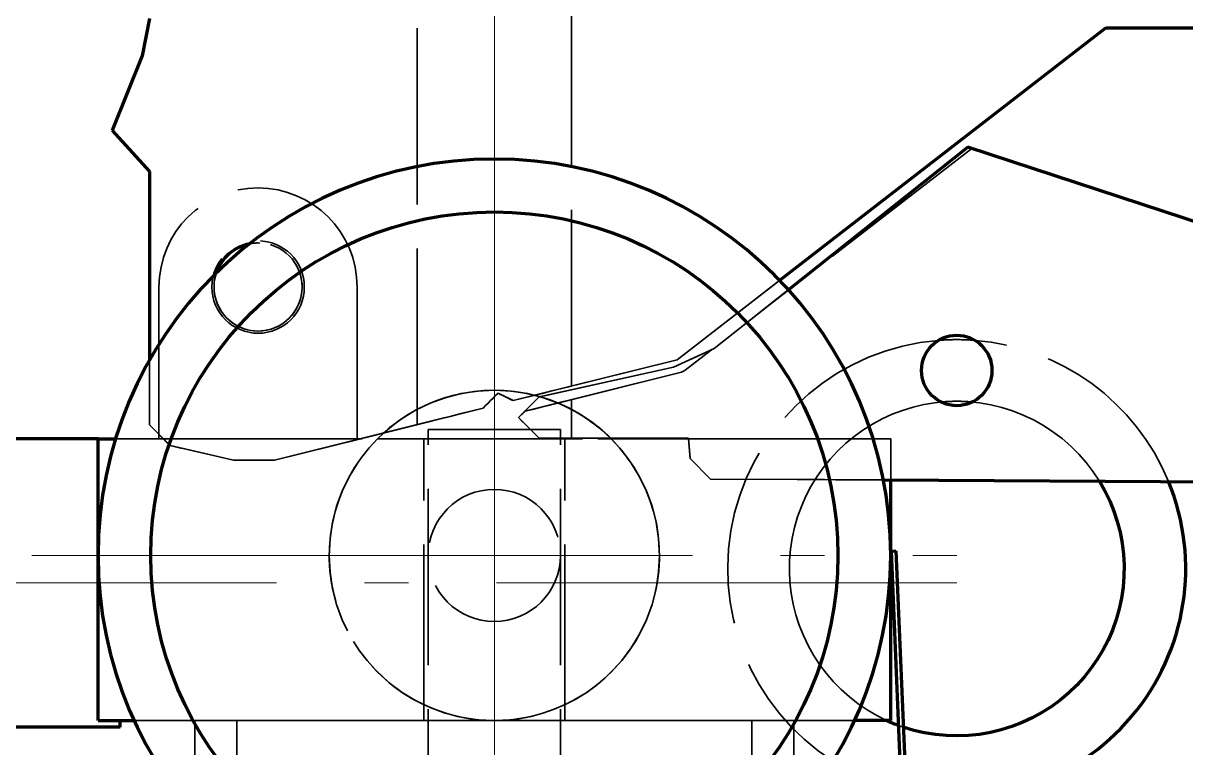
# Model space of a CAD drawing. Header units: millimetres. Extents: x 0 to 2382, y 0 to 420.
# Drawn here: x 150.07 to 176.47, y 331.54 to 348 of the extents above; entities that cross this region are included whole.
import ezdxf

# ---------------------------------------------------------------- set-up
doc = ezdxf.new("R2010")
doc.units = ezdxf.units.MM
doc.linetypes.add('IRAM-E-TRAZOS', pattern=[5, 4, -1])
doc.linetypes.add('IRAM-F-TRAZO-PUNTO', pattern=[20, 15, -2, 1, -2])
for name, color, linetype, lineweight in [('01-VISIBLE', 7, 'CONTINUOUS', 70), ('02-OCULTA', 4, 'IRAM-E-TRAZOS', 35), ('03-EJE', 1, 'IRAM-F-TRAZO-PUNTO', 18), ('08-FINA', 5, 'CONTINUOUS', 18)]:
    doc.layers.add(name, color=color, linetype=linetype, lineweight=lineweight)

msp = doc.modelspace()

# ---------------------------------------------------------------- linework, layer by layer
at = {"layer": '01-VISIBLE'}
for p, q in [((152.94, 348.103), (152.77, 347.258)), ((167.249, 342.16), (174.655, 347.893)), ((174.655, 347.893), (208.52, 347.893)), ((152.77, 347.258), (152.09, 345.563)), ((152.09, 345.563), (152.94, 344.633)), ((171.525, 345.183), (167.447, 341.947)), ((176.94, 343.408), (171.525, 345.183)), ((152.94, 344.633), (152.94, 340.35)), ((151.77, 338.563), (147.82, 338.563)), ((151.77, 332.163), (151.77, 338.563)), ((169.606, 337.626), (180.75, 337.563)), ((169.77, 332.163), (169.77, 337.625)), ((169.785, 336.013), (169.885, 336.017)), ((170.035, 330.113), (169.785, 336.013)), ((169.885, 336.017), (170.135, 330.115)), ((152.27, 332.013), (147.82, 332.013))]:
    msp.add_line(p, q, dxfattribs=at)
for points in [[(170.851, 340.795), (170.852, 340.795), (170.852, 340.795), (170.853, 340.795), (170.853, 340.796), (170.854, 340.796), (170.854, 340.796)], [(151.77, 338.563), (151.836, 338.563), (151.903, 338.563), (151.969, 338.563), (152.036, 338.563), (152.102, 338.563), (152.169, 338.563)], [(174.51, 337.598), (174.634, 337.38), (174.744, 337.153), (174.838, 336.921), (174.916, 336.682), (174.979, 336.439), (175.026, 336.192), (175.056, 335.943), (175.069, 335.692), (175.066, 335.441), (175.046, 335.19), (175.01, 334.942), (174.958, 334.696), (174.889, 334.455), (174.805, 334.218), (174.705, 333.988), (174.59, 333.764), (174.461, 333.549), (174.317, 333.343), (174.161, 333.146), (173.991, 332.961), (173.81, 332.787), (173.618, 332.625), (173.416, 332.476), (173.204, 332.342), (172.983, 332.221), (172.756, 332.115), (172.521, 332.025), (172.281, 331.95), (172.037, 331.891), (171.79, 331.849), (171.54, 331.822), (171.289, 331.813), (171.038, 331.82), (170.788, 331.844), (170.54, 331.884), (170.295, 331.94), (170.055, 332.012)], [(151.77, 332.163), (151.906, 332.163), (152.043, 332.163), (152.179, 332.163), (152.316, 332.163), (152.452, 332.163), (152.588, 332.163)], [(152.27, 332.013), (152.27, 332.038), (152.27, 332.063), (152.27, 332.088), (152.27, 332.113), (152.27, 332.138), (152.27, 332.163)], [(169.77, 332.163), (169.634, 332.163), (169.497, 332.163), (169.361, 332.163), (169.224, 332.163), (169.088, 332.163), (168.952, 332.163)], [(169.953, 332.048), (169.906, 332.066), (169.86, 332.084), (169.814, 332.103), (169.768, 332.122), (169.722, 332.142), (169.677, 332.163)]]:
    msp.add_lwpolyline(points, dxfattribs=at)
for centre, radius in [((160.77, 335.913), 7.8), ((171.27, 340.113), 0.8)]:
    msp.add_circle(centre, radius, dxfattribs=at)
for centre, radius, start, end in [((160.77, 335.913), 9, 90, -90), ((160.77, 335.913), 9, -90, 90), ((155.405, 342.008), 1, 101.3815, 161.3289), ((171.27, 335.613), 5.2, -102.8119, 22.3378)]:
    msp.add_arc(centre, radius, start, end, dxfattribs=at)
at = {"layer": '02-OCULTA'}
for p, q in [((162.52, 339.759), (162.52, 350.695)), ((159.02, 338.884), (159.02, 349.887)), ((152.94, 348.103), (152.77, 347.258)), ((164.92, 340.358), (174.655, 347.893)), ((174.655, 347.893), (208.52, 347.893)), ((152.77, 347.258), (152.09, 345.563)), ((152.09, 345.563), (152.94, 344.633)), ((171.525, 345.183), (165.765, 340.613)), ((166.78, 341.418), (171.525, 345.183)), ((166.78, 341.418), (171.525, 345.183)), ((171.609, 345.155), (166.78, 341.418)), ((171.609, 345.155), (166.78, 341.418)), ((176.94, 343.408), (171.525, 345.183)), ((171.525, 345.183), (171.609, 345.155)), ((171.525, 345.183), (171.609, 345.155)), ((152.94, 344.633), (152.94, 338.878)), ((164.92, 340.358), (167.249, 342.16)), ((153.155, 338.563), (153.155, 342.008)), ((153.155, 338.563), (153.155, 342.008)), ((153.155, 338.66), (153.155, 342.008)), ((153.155, 338.66), (153.155, 342.008)), ((157.655, 338.563), (157.655, 342.008)), ((157.655, 338.563), (157.655, 342.008)), ((167.447, 341.947), (165.765, 340.613)), ((165.765, 340.613), (164.835, 340.188)), ((165.765, 340.613), (164.835, 340.188)), ((164.835, 340.188), (165.703, 340.584)), ((164.835, 340.188), (165.703, 340.584)), ((165.703, 340.584), (165.104, 340.121)), ((165.703, 340.584), (165.104, 340.121)), ((152.94, 340.35), (152.94, 338.878)), ((161.195, 339.428), (164.92, 340.358)), ((161.684, 339.55), (164.92, 340.358)), ((164.993, 340.067), (161.461, 339.185)), ((164.835, 340.188), (161.785, 339.513)), ((161.785, 339.513), (164.835, 340.188)), ((164.835, 340.188), (161.805, 339.517)), ((161.805, 339.517), (164.835, 340.188)), ((164.993, 340.067), (162.215, 339.373)), ((165.022, 340.076), (164.993, 340.067)), ((165.022, 340.076), (164.993, 340.067)), ((165.051, 340.088), (165.022, 340.076)), ((165.051, 340.088), (165.022, 340.076)), ((165.078, 340.103), (165.051, 340.088)), ((165.078, 340.103), (165.051, 340.088)), ((165.104, 340.121), (165.078, 340.103)), ((165.104, 340.121), (165.078, 340.103)), ((160.515, 339.258), (160.855, 339.598)), ((160.515, 339.258), (160.855, 339.598)), ((160.855, 339.598), (161.195, 339.428)), ((160.855, 339.598), (161.195, 339.428)), ((161.195, 339.428), (161.684, 339.55)), ((161.785, 339.513), (161.32, 339.043)), ((161.461, 339.185), (161.785, 339.513)), ((155.775, 338.073), (160.515, 339.258)), ((158.253, 338.692), (160.515, 339.258)), ((162.215, 339.373), (161.461, 339.185)), ((162.52, 338.578), (162.52, 339.449)), ((161.461, 339.185), (161.32, 339.043)), ((161.32, 339.043), (161.785, 338.578)), ((161.32, 339.043), (161.785, 338.578)), ((152.94, 338.878), (153.405, 338.408)), ((152.94, 338.878), (153.405, 338.408)), ((155.775, 338.073), (158.253, 338.692)), ((159.27, 323.422), (159.27, 338.772)), ((162.27, 323.422), (162.27, 338.772)), ((152.27, 338.563), (151.77, 338.563)), ((151.77, 332.163), (151.77, 338.563)), ((153.252, 338.563), (153.155, 338.66)), ((153.252, 338.563), (153.155, 338.66)), ((153.155, 338.563), (157.655, 338.563)), ((153.155, 338.563), (157.655, 338.563)), ((153.252, 338.563), (157.655, 338.563)), ((153.252, 338.563), (157.655, 338.563)), ((153.77, 338.563), (158.117, 338.563)), ((153.77, 338.563), (167.77, 338.563)), ((153.77, 338.563), (157.735, 338.563)), ((153.77, 338.563), (157.735, 338.563)), ((157.735, 338.563), (155.775, 338.073)), ((157.735, 338.563), (155.775, 338.073)), ((158.117, 338.563), (163.423, 338.563)), ((159.17, 332.163), (159.17, 338.563)), ((161.785, 338.578), (163.408, 338.578)), ((161.785, 338.578), (165.175, 338.578)), ((162.37, 332.163), (162.37, 338.563)), ((163.408, 338.578), (165.175, 338.578)), ((163.423, 338.563), (167.77, 338.563)), ((165.175, 338.578), (165.215, 338.113)), ((165.175, 338.578), (165.215, 338.113)), ((165.176, 338.563), (167.77, 338.563)), ((165.215, 338.113), (165.176, 338.563)), ((165.176, 338.563), (167.77, 338.563)), ((165.215, 338.113), (165.176, 338.563)), ((169.77, 332.163), (169.77, 338.563)), ((169.77, 337.625), (169.77, 338.563)), ((169.77, 337.625), (169.77, 338.563)), ((169.77, 337.625), (169.77, 338.563)), ((153.405, 338.408), (154.845, 338.073)), ((153.405, 338.408), (154.845, 338.073)), ((154.845, 338.073), (153.77, 338.323)), ((154.845, 338.073), (153.77, 338.323)), ((154.845, 338.073), (155.775, 338.073)), ((154.845, 338.073), (155.775, 338.073)), ((155.775, 338.073), (154.845, 338.073)), ((155.775, 338.073), (154.845, 338.073)), ((165.215, 338.113), (165.68, 337.648)), ((165.215, 338.113), (165.68, 337.648)), ((165.68, 337.648), (165.215, 338.113)), ((165.68, 337.648), (165.215, 338.113)), ((165.68, 337.648), (169.606, 337.626)), ((167.77, 337.636), (165.68, 337.648)), ((167.77, 337.636), (165.68, 337.648)), ((165.68, 337.648), (180.75, 337.563)), ((169.785, 336.013), (169.885, 336.017)), ((170.035, 330.113), (169.785, 336.013)), ((169.885, 336.017), (170.135, 330.115)), ((152.27, 332.163), (151.77, 332.163)), ((152.27, 332.163), (151.77, 332.163)), ((153.77, 332.163), (160.77, 332.163)), ((153.77, 332.163), (167.77, 332.163)), ((153.97, 330.113), (153.97, 332.163)), ((154.926, 330.113), (154.926, 332.163)), ((160.77, 332.163), (167.77, 332.163)), ((166.614, 330.113), (166.614, 332.163)), ((167.57, 330.113), (167.57, 332.163))]:
    msp.add_line(p, q, dxfattribs=at)
for points in [[(170.914, 339.396), (170.688, 339.564), (170.533, 339.801), (170.471, 340.077), (170.508, 340.357), (170.64, 340.606), (170.851, 340.795)], [(171.626, 339.396), (171.853, 339.565), (172.007, 339.802), (172.069, 340.078), (172.031, 340.359), (171.898, 340.608), (171.686, 340.796)], [(161.195, 339.428), (161.416, 339.483), (161.637, 339.538), (161.857, 339.593), (162.078, 339.648), (162.299, 339.703), (162.52, 339.759)], [(162.52, 339.759), (162.299, 339.703), (162.078, 339.648), (161.857, 339.593), (161.637, 339.538), (161.416, 339.483), (161.195, 339.428)], [(160.515, 339.258), (160.572, 339.314), (160.628, 339.371), (160.685, 339.428), (160.742, 339.484), (160.798, 339.541), (160.855, 339.598)], [(160.855, 339.598), (160.798, 339.541), (160.742, 339.484), (160.685, 339.428), (160.628, 339.371), (160.572, 339.314), (160.515, 339.258)], [(160.855, 339.598), (160.912, 339.569), (160.968, 339.541), (161.025, 339.513), (161.082, 339.484), (161.138, 339.456), (161.195, 339.428)], [(161.195, 339.428), (161.138, 339.456), (161.082, 339.484), (161.025, 339.513), (160.968, 339.541), (160.912, 339.569), (160.855, 339.598)], [(160.515, 339.258), (160.266, 339.196), (160.017, 339.133), (159.767, 339.071), (159.518, 339.009), (159.269, 338.946), (159.02, 338.884)], [(159.02, 338.884), (159.269, 338.946), (159.518, 339.009), (159.767, 339.071), (160.017, 339.133), (160.266, 339.196), (160.515, 339.258)], [(161.461, 339.185), (161.637, 339.229), (161.814, 339.273), (161.99, 339.317), (162.167, 339.361), (162.343, 339.405), (162.52, 339.449)], [(162.52, 339.449), (162.343, 339.405), (162.167, 339.361), (161.99, 339.317), (161.814, 339.273), (161.637, 339.229), (161.461, 339.185)], [(169.677, 332.163), (169.453, 332.275), (169.236, 332.403), (169.029, 332.544), (168.831, 332.699), (168.644, 332.866), (168.468, 333.045), (168.305, 333.236), (168.155, 333.437), (168.018, 333.647), (167.895, 333.866), (167.787, 334.093), (167.694, 334.326), (167.617, 334.565), (167.556, 334.809), (167.511, 335.056), (167.482, 335.305), (167.47, 335.556), (167.475, 335.807), (167.496, 336.057), (167.534, 336.305), (167.587, 336.55), (167.657, 336.792), (167.743, 337.027), (167.844, 337.257), (167.96, 337.48), (168.091, 337.694), (168.235, 337.9), (168.393, 338.095), (168.563, 338.28), (168.745, 338.453), (168.938, 338.613), (169.141, 338.76), (169.354, 338.894), (169.574, 339.014), (169.803, 339.118), (170.037, 339.207), (170.277, 339.281), (170.522, 339.338), (170.769, 339.38), (171.019, 339.405), (171.27, 339.413)], [(171.27, 339.413), (171.528, 339.404), (171.786, 339.378), (172.041, 339.334), (172.292, 339.273), (172.539, 339.195), (172.779, 339.1), (173.013, 338.989), (173.239, 338.863), (173.455, 338.722), (173.662, 338.566), (173.857, 338.396), (174.04, 338.214), (174.211, 338.019), (174.368, 337.814), (174.51, 337.598)], [(161.461, 339.185), (161.437, 339.161), (161.414, 339.138), (161.39, 339.114), (161.367, 339.09), (161.343, 339.066), (161.32, 339.043)], [(161.32, 339.043), (161.343, 339.066), (161.367, 339.09), (161.39, 339.114), (161.414, 339.138), (161.437, 339.161), (161.461, 339.185)], [(161.32, 339.043), (161.397, 338.965), (161.475, 338.888), (161.552, 338.81), (161.63, 338.733), (161.707, 338.655), (161.785, 338.578)], [(161.785, 338.578), (161.707, 338.655), (161.63, 338.733), (161.552, 338.81), (161.475, 338.888), (161.397, 338.965), (161.32, 339.043)], [(162.27, 338.772), (162.02, 338.772), (161.77, 338.772), (161.52, 338.772), (161.27, 338.772), (161.02, 338.772), (160.77, 338.772), (160.52, 338.772), (160.27, 338.772), (160.02, 338.772), (159.77, 338.772), (159.52, 338.772), (159.27, 338.772)], [(159.27, 338.772), (159.52, 338.772), (159.77, 338.772), (160.02, 338.772), (160.27, 338.772), (160.52, 338.772), (160.77, 338.772), (161.02, 338.772), (161.27, 338.772), (161.52, 338.772), (161.77, 338.772), (162.02, 338.772), (162.27, 338.772)], [(151.77, 332.163), (151.77, 332.419), (151.77, 332.675), (151.77, 332.931), (151.77, 333.187), (151.77, 333.443), (151.77, 333.699), (151.77, 333.955), (151.77, 334.211), (151.77, 334.467), (151.77, 334.723), (151.77, 334.979), (151.77, 335.235), (151.77, 335.491), (151.77, 335.747), (151.77, 336.003), (151.77, 336.259), (151.77, 336.515), (151.77, 336.771), (151.77, 337.027), (151.77, 337.283), (151.77, 337.539), (151.77, 337.795), (151.77, 338.051), (151.77, 338.307), (151.77, 338.563)], [(151.77, 338.563), (152.02, 338.563), (152.27, 338.563), (152.52, 338.563), (152.77, 338.563), (153.02, 338.563), (153.27, 338.563), (153.52, 338.563), (153.77, 338.563)], [(151.77, 338.563), (151.77, 338.307), (151.77, 338.051), (151.77, 337.795), (151.77, 337.539), (151.77, 337.283), (151.77, 337.027), (151.77, 336.771), (151.77, 336.515), (151.77, 336.259), (151.77, 336.003), (151.77, 335.747), (151.77, 335.491), (151.77, 335.235), (151.77, 334.979), (151.77, 334.723), (151.77, 334.467), (151.77, 334.211), (151.77, 333.955), (151.77, 333.699), (151.77, 333.443), (151.77, 333.187), (151.77, 332.931), (151.77, 332.675), (151.77, 332.419), (151.77, 332.163)], [(152.169, 338.563), (152.436, 338.563), (152.703, 338.563), (152.969, 338.563), (153.236, 338.563), (153.503, 338.563), (153.77, 338.563)], [(153.405, 338.408), (153.379, 338.434), (153.354, 338.459), (153.328, 338.485), (153.303, 338.511), (153.277, 338.537), (153.252, 338.563)], [(153.252, 338.563), (153.277, 338.537), (153.303, 338.511), (153.328, 338.485), (153.354, 338.459), (153.379, 338.434), (153.405, 338.408)], [(153.252, 338.563), (153.338, 338.563), (153.424, 338.563), (153.511, 338.563), (153.597, 338.563), (153.684, 338.563), (153.77, 338.563)], [(153.252, 338.563), (153.338, 338.563), (153.424, 338.563), (153.511, 338.563), (153.597, 338.563), (153.684, 338.563), (153.77, 338.563)], [(162.37, 338.563), (162.103, 338.563), (161.837, 338.563), (161.57, 338.563), (161.303, 338.563), (161.037, 338.563), (160.77, 338.563), (160.503, 338.563), (160.237, 338.563), (159.97, 338.563), (159.703, 338.563), (159.437, 338.563), (159.17, 338.563)], [(159.17, 338.563), (159.437, 338.563), (159.703, 338.563), (159.97, 338.563), (160.237, 338.563), (160.503, 338.563), (160.77, 338.563), (161.037, 338.563), (161.303, 338.563), (161.57, 338.563), (161.837, 338.563), (162.103, 338.563), (162.37, 338.563)], [(161.785, 338.578), (161.907, 338.578), (162.03, 338.578), (162.152, 338.578), (162.275, 338.578), (162.397, 338.578), (162.52, 338.578)], [(162.52, 338.578), (162.397, 338.578), (162.275, 338.578), (162.152, 338.578), (162.03, 338.578), (161.907, 338.578), (161.785, 338.578)], [(169.77, 338.563), (169.52, 338.563), (169.27, 338.563), (169.02, 338.563), (168.77, 338.563), (168.52, 338.563), (168.27, 338.563), (168.02, 338.563), (167.77, 338.563)], [(169.77, 338.563), (169.484, 338.563), (169.199, 338.563), (168.913, 338.563), (168.627, 338.563), (168.341, 338.563), (168.056, 338.563), (167.77, 338.563)], [(153.77, 338.323), (153.709, 338.337), (153.648, 338.351), (153.587, 338.365), (153.527, 338.379), (153.466, 338.394), (153.405, 338.408)], [(153.405, 338.408), (153.466, 338.394), (153.527, 338.379), (153.587, 338.365), (153.648, 338.351), (153.709, 338.337), (153.77, 338.323)], [(167.77, 337.636), (168.02, 337.635), (168.27, 337.633), (168.52, 337.632), (168.77, 337.63), (169.02, 337.629), (169.27, 337.628), (169.52, 337.626), (169.77, 337.625)], [(169.77, 337.625), (169.52, 337.626), (169.27, 337.628), (169.02, 337.629), (168.77, 337.63), (168.52, 337.632), (168.27, 337.633), (168.02, 337.635), (167.77, 337.636)], [(151.77, 332.163), (152.02, 332.163), (152.27, 332.163), (152.52, 332.163), (152.77, 332.163), (153.02, 332.163), (153.27, 332.163), (153.52, 332.163), (153.77, 332.163)], [(152.27, 332.163), (152.27, 332.138), (152.27, 332.113), (152.27, 332.088), (152.27, 332.063), (152.27, 332.038), (152.27, 332.013)], [(152.588, 332.163), (152.785, 332.163), (152.982, 332.163), (153.179, 332.163), (153.376, 332.163), (153.573, 332.163), (153.77, 332.163)], [(167.57, 332.163), (167.318, 332.163), (167.066, 332.163), (166.814, 332.163), (166.563, 332.163), (166.311, 332.163), (166.059, 332.163), (165.807, 332.163), (165.555, 332.163), (165.303, 332.163), (165.051, 332.163), (164.8, 332.163), (164.548, 332.163), (164.296, 332.163), (164.044, 332.163), (163.792, 332.163), (163.54, 332.163), (163.289, 332.163), (163.037, 332.163), (162.785, 332.163), (162.533, 332.163), (162.281, 332.163), (162.029, 332.163), (161.777, 332.163), (161.526, 332.163), (161.274, 332.163), (161.022, 332.163), (160.77, 332.163), (160.518, 332.163), (160.266, 332.163), (160.014, 332.163), (159.763, 332.163), (159.511, 332.163), (159.259, 332.163), (159.007, 332.163), (158.755, 332.163), (158.503, 332.163), (158.251, 332.163), (158, 332.163), (157.748, 332.163), (157.496, 332.163), (157.244, 332.163), (156.992, 332.163), (156.74, 332.163), (156.489, 332.163), (156.237, 332.163), (155.985, 332.163), (155.733, 332.163), (155.481, 332.163), (155.229, 332.163), (154.977, 332.163), (154.726, 332.163), (154.474, 332.163), (154.222, 332.163), (153.97, 332.163)], [(153.97, 332.163), (154.222, 332.163), (154.474, 332.163), (154.726, 332.163), (154.977, 332.163), (155.229, 332.163), (155.481, 332.163), (155.733, 332.163), (155.985, 332.163), (156.237, 332.163), (156.489, 332.163), (156.74, 332.163), (156.992, 332.163), (157.244, 332.163), (157.496, 332.163), (157.748, 332.163), (158, 332.163), (158.251, 332.163), (158.503, 332.163), (158.755, 332.163), (159.007, 332.163), (159.259, 332.163), (159.511, 332.163), (159.763, 332.163), (160.014, 332.163), (160.266, 332.163), (160.518, 332.163), (160.77, 332.163), (161.022, 332.163), (161.274, 332.163), (161.526, 332.163), (161.777, 332.163), (162.029, 332.163), (162.281, 332.163), (162.533, 332.163), (162.785, 332.163), (163.037, 332.163), (163.289, 332.163), (163.54, 332.163), (163.792, 332.163), (164.044, 332.163), (164.296, 332.163), (164.548, 332.163), (164.8, 332.163), (165.051, 332.163), (165.303, 332.163), (165.555, 332.163), (165.807, 332.163), (166.059, 332.163), (166.311, 332.163), (166.563, 332.163), (166.814, 332.163), (167.066, 332.163), (167.318, 332.163), (167.57, 332.163)], [(166.614, 332.163), (166.36, 332.163), (166.106, 332.163), (165.852, 332.163), (165.598, 332.163), (165.344, 332.163), (165.089, 332.163), (164.835, 332.163), (164.581, 332.163), (164.327, 332.163), (164.073, 332.163), (163.819, 332.163), (163.565, 332.163), (163.311, 332.163), (163.057, 332.163), (162.803, 332.163), (162.549, 332.163), (162.295, 332.163), (162.04, 332.163), (161.786, 332.163), (161.532, 332.163), (161.278, 332.163), (161.024, 332.163), (160.77, 332.163), (160.516, 332.163), (160.262, 332.163), (160.008, 332.163), (159.754, 332.163), (159.5, 332.163), (159.245, 332.163), (158.991, 332.163), (158.737, 332.163), (158.483, 332.163), (158.229, 332.163), (157.975, 332.163), (157.721, 332.163), (157.467, 332.163), (157.213, 332.163), (156.959, 332.163), (156.705, 332.163), (156.451, 332.163), (156.196, 332.163), (155.942, 332.163), (155.688, 332.163), (155.434, 332.163), (155.18, 332.163), (154.926, 332.163)], [(154.926, 332.163), (155.18, 332.163), (155.434, 332.163), (155.688, 332.163), (155.942, 332.163), (156.196, 332.163), (156.451, 332.163), (156.705, 332.163), (156.959, 332.163), (157.213, 332.163), (157.467, 332.163), (157.721, 332.163), (157.975, 332.163), (158.229, 332.163), (158.483, 332.163), (158.737, 332.163), (158.991, 332.163), (159.245, 332.163), (159.5, 332.163), (159.754, 332.163), (160.008, 332.163), (160.262, 332.163), (160.516, 332.163), (160.77, 332.163), (161.024, 332.163), (161.278, 332.163), (161.532, 332.163), (161.786, 332.163), (162.04, 332.163), (162.295, 332.163), (162.549, 332.163), (162.803, 332.163), (163.057, 332.163), (163.311, 332.163), (163.565, 332.163), (163.819, 332.163), (164.073, 332.163), (164.327, 332.163), (164.581, 332.163), (164.835, 332.163), (165.089, 332.163), (165.344, 332.163), (165.598, 332.163), (165.852, 332.163), (166.106, 332.163), (166.36, 332.163), (166.614, 332.163)], [(162.37, 332.163), (162.103, 332.163), (161.837, 332.163), (161.57, 332.163), (161.303, 332.163), (161.037, 332.163), (160.77, 332.163), (160.503, 332.163), (160.237, 332.163), (159.97, 332.163), (159.703, 332.163), (159.437, 332.163), (159.17, 332.163)], [(159.17, 332.163), (159.437, 332.163), (159.703, 332.163), (159.97, 332.163), (160.237, 332.163), (160.503, 332.163), (160.77, 332.163), (161.037, 332.163), (161.303, 332.163), (161.57, 332.163), (161.837, 332.163), (162.103, 332.163), (162.37, 332.163)], [(168.952, 332.163), (168.755, 332.163), (168.558, 332.163), (168.361, 332.163), (168.164, 332.163), (167.967, 332.163), (167.77, 332.163)], [(169.77, 332.163), (169.52, 332.163), (169.27, 332.163), (169.02, 332.163), (168.77, 332.163), (168.52, 332.163), (168.27, 332.163), (168.02, 332.163), (167.77, 332.163)], [(170.055, 332.012), (170.038, 332.018), (170.021, 332.024), (170.004, 332.03), (169.987, 332.036), (169.97, 332.042), (169.953, 332.048)]]:
    msp.add_lwpolyline(points, dxfattribs=at)
for centre, radius in [((160.77, 335.913), 9), ((155.405, 342.008), 1.05), ((155.405, 342.008), 1.05), ((155.405, 342.008), 1), ((155.405, 342.008), 1), ((155.405, 342.008), 1), ((171.27, 340.113), 0.8), ((171.27, 340.113), 0.8), ((160.77, 335.913), 3.75), ((160.77, 335.913), 1.5), ((160.77, 335.913), 1.5), ((160.77, 335.913), 1.5)]:
    msp.add_circle(centre, radius, dxfattribs=at)
for centre, radius, start, end in [((155.405, 342.008), 2.25, 0, 180), ((155.405, 342.008), 2.25, 0, 180), ((155.405, 342.008), 1, 161.3289, 90), ((155.405, 342.008), 1, 90, 101.3815), ((171.27, 335.613), 5.2, 94.5886, -122.7069), ((171.27, 340.113), 0.8, 90, 121.3322), ((171.27, 335.613), 5.2, 90, 94.5886), ((171.27, 340.113), 0.8, 58.6678, 90), ((171.27, 335.613), 5.2, 85.4114, 90), ((171.27, 335.613), 5.2, 22.3378, 85.4114), ((160.77, 335.913), 3.75, 44.9643, 135.0357), ((160.77, 335.913), 3.75, 75.8986, 132.1687), ((160.77, 335.913), 3.75, 75.8986, 132.1687), ((160.77, 335.913), 3.75, 45.2892, 73.981), ((160.77, 335.913), 3.75, 67.3364, 73.981), ((160.77, 335.913), 3.75, 45.2892, 67.3364), ((171.27, 335.613), 3.8, 90, 95.3682), ((171.27, 340.113), 0.8, -116.3843, -63.6157), ((171.27, 335.613), 3.8, 84.6318, 90), ((160.77, 335.913), 3.75, 135.0357, -90), ((160.77, 335.913), 3.75, -90, 44.9643)]:
    msp.add_arc(centre, radius, start, end, dxfattribs=at)
at = {"layer": '03-EJE'}
for p, q in [((160.77, 174.613), (160.77, 354.218)), ((160.77, 325.413), (160.77, 346.413)), ((150.27, 335.913), (171.27, 335.913)), ((140.82, 335.288), (171.27, 335.288))]:
    msp.add_line(p, q, dxfattribs=at)
at = {"layer": '08-FINA'}
msp.add_circle((170.645, 340.915), 32.625, dxfattribs=at)

doc.saveas('drawing.dxf')
